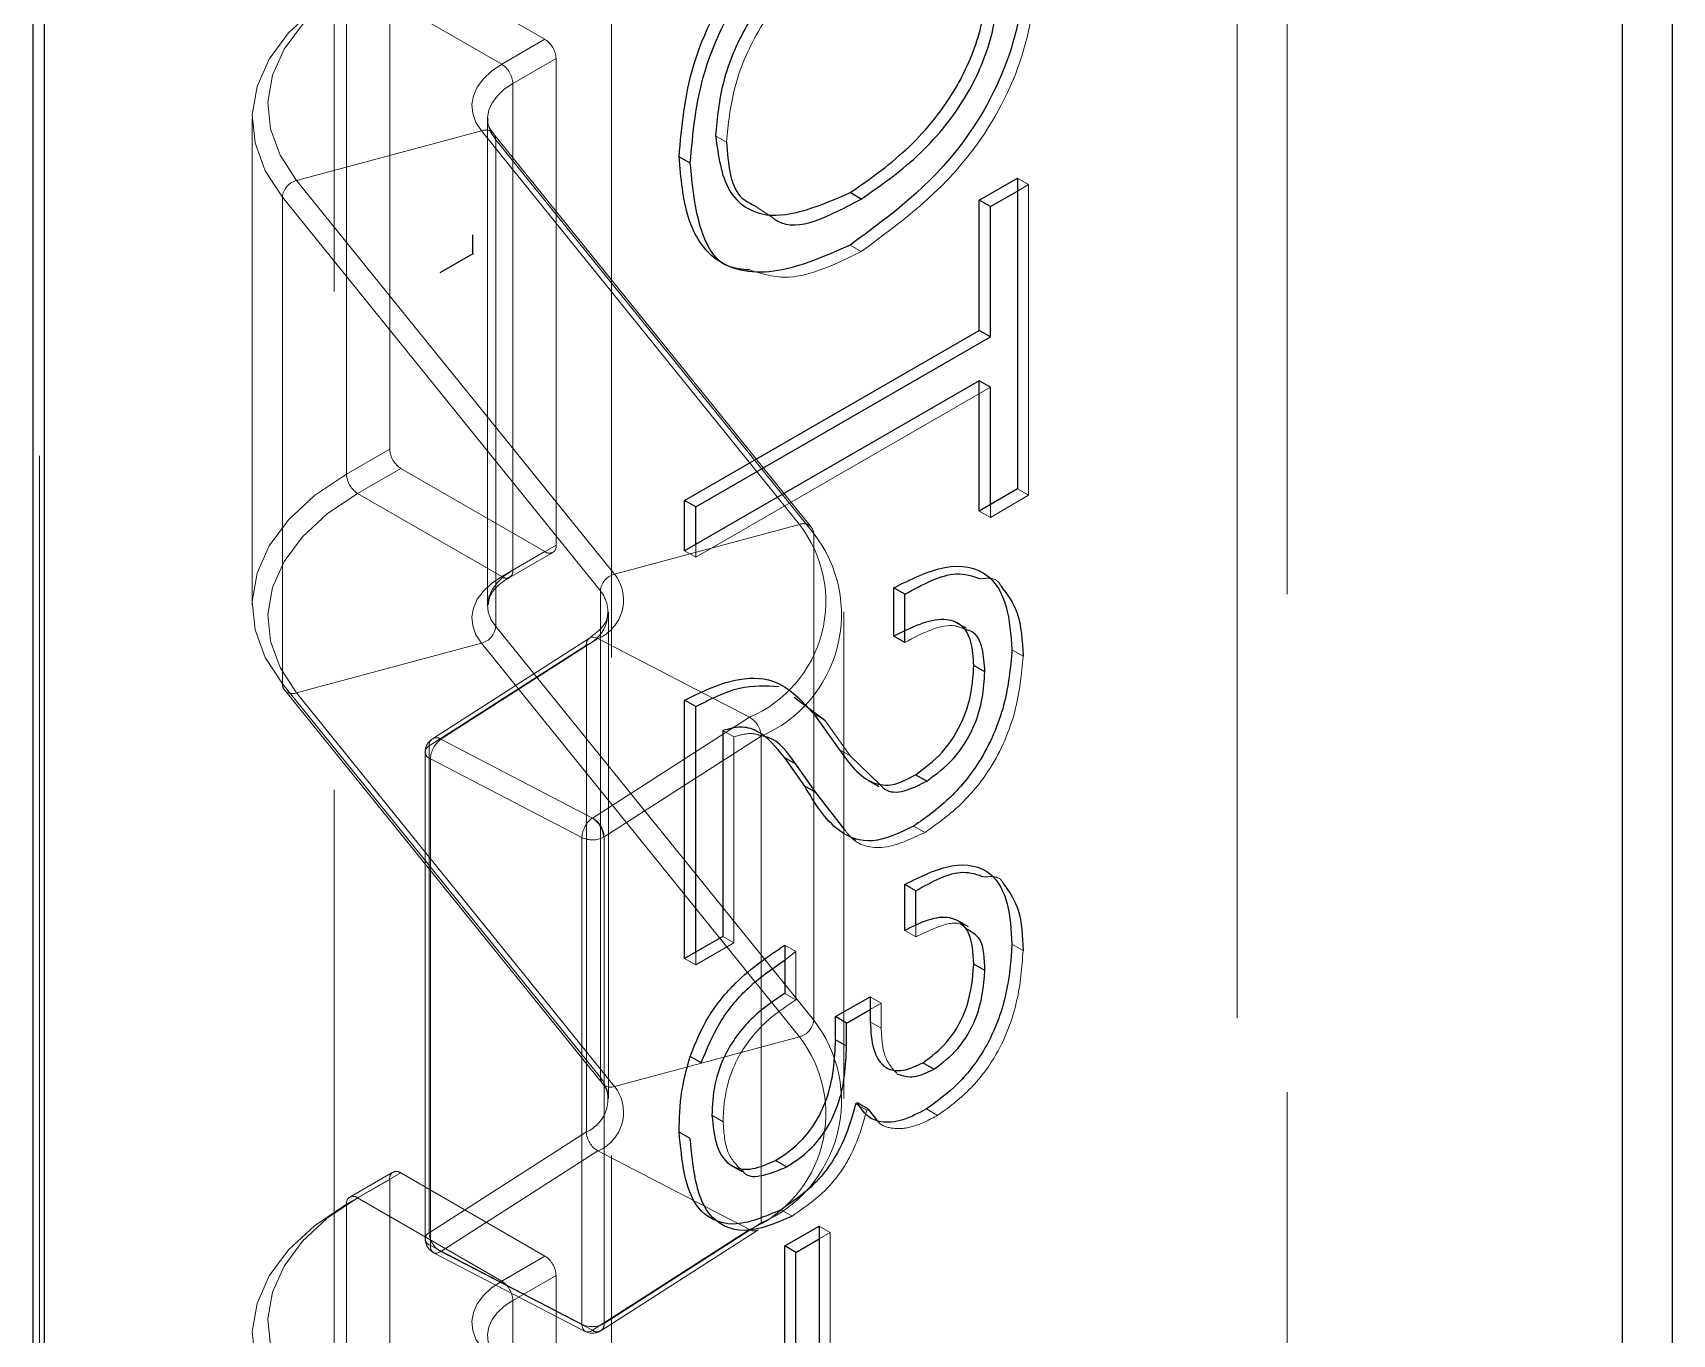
# Model space of a CAD drawing. Header units: millimetres. Extents: x 0 to 841, y 0 to 2287.
# Drawn here: x 586.41 to 588.5, y 242.425 to 244.085 of the extents above; entities that cross this region are included whole.
import ezdxf

# ---------------------------------------------------------------- set-up
doc = ezdxf.new("R2010")
doc.units = ezdxf.units.MM
doc.header["$PDSIZE"] = -1
doc.linetypes.add('HIDDEN', pattern=[1.905, 1.27, -0.635])

msp = doc.modelspace()

# ---------------------------------------------------------------- linework, layer by layer
at = {"color": 7, "linetype": 'Continuous', "lineweight": 25}
for p, q in [((588.5004, 246.1813), (588.5004, 241.5715)), ((588.4371, 241.568), (588.4371, 246.1778)), ((586.425, 245.0162), (586.425, 240.4065)), ((586.4104, 244.9958), (586.4104, 240.3861)), ((587.2486, 243.9181), (587.2344, 243.9263)), ((587.4665, 243.8726), (587.4524, 243.8807)), ((587.617, 243.871), (587.6656, 243.8991)), ((587.6311, 243.8629), (587.6656, 243.8828)), ((587.6656, 243.8991), (587.6656, 243.5029)), ((587.617, 243.7051), (587.617, 243.871)), ((587.6311, 243.8629), (587.617, 243.871)), ((587.6311, 243.6969), (587.6311, 243.8629)), ((587.2414, 243.4882), (587.617, 243.7051)), ((587.2555, 243.4801), (587.6311, 243.6969)), ((587.6311, 243.6969), (587.617, 243.7051)), ((587.617, 243.6408), (587.2414, 243.424)), ((587.617, 243.4748), (587.617, 243.6408)), ((587.6311, 243.6326), (587.617, 243.6408)), ((587.6311, 243.483), (587.6311, 243.6326)), ((587.2414, 243.424), (587.2414, 243.4882)), ((587.2555, 243.4801), (587.2414, 243.4882)), ((587.6656, 243.5029), (587.617, 243.4748)), ((587.2555, 243.4322), (587.2555, 243.4801)), ((587.508, 243.3153), (587.508, 243.3769)), ((587.5221, 243.3687), (587.508, 243.3769)), ((587.5221, 243.3072), (587.5221, 243.3687)), ((587.6009, 243.325), (587.5867, 243.3331)), ((587.5221, 243.3072), (587.508, 243.3153)), ((587.6241, 243.2697), (587.61, 243.2778)), ((587.2414, 242.9044), (587.2414, 243.2337)), ((587.2555, 243.2255), (587.2414, 243.2337)), ((587.3808, 243.2375), (587.4201, 243.2081)), ((587.2555, 242.9126), (587.2555, 243.2255)), ((587.406, 243.2163), (587.4384, 243.1708)), ((587.2901, 243.1949), (587.2901, 242.9325)), ((587.3944, 243.1239), (587.3689, 243.1601)), ((587.383, 243.1519), (587.3689, 243.1601)), ((587.4085, 243.1158), (587.383, 243.1519)), ((587.4749, 243.1317), (587.489, 243.1235)), ((587.55, 243.1305), (587.5358, 243.1386)), ((587.4085, 243.1158), (587.3944, 243.1239)), ((587.4443, 243.0701), (587.4085, 243.1158)), ((587.5219, 242.9399), (587.5219, 242.9988)), ((587.536, 242.9907), (587.5219, 242.9988)), ((587.536, 242.9462), (587.536, 242.9907)), ((587.6032, 242.9446), (587.5891, 242.9528)), ((587.2901, 242.9325), (587.2414, 242.9044)), ((587.3689, 242.9212), (587.3689, 242.8596)), ((587.6241, 242.8889), (587.61, 242.8971)), ((587.4338, 242.8302), (587.4779, 242.8556)), ((587.4479, 242.822), (587.4779, 242.8393)), ((587.4779, 242.8556), (587.4779, 242.8235)), ((587.4338, 242.8007), (587.4338, 242.8302)), ((587.4479, 242.822), (587.4338, 242.8302)), ((587.4479, 242.7926), (587.4479, 242.822)), ((587.4479, 242.7926), (587.4338, 242.8007)), ((587.2625, 242.7712), (587.2483, 242.7793)), ((587.5592, 242.7631), (587.5451, 242.7713)), ((587.4616, 242.7204), (587.4593, 242.7191)), ((587.4758, 242.7122), (587.4616, 242.7204)), ((587.4862, 242.6986), (587.4758, 242.7122)), ((587.2486, 242.6748), (587.2344, 242.683)), ((587.3002, 242.6408), (587.3143, 242.6327)), ((587.3714, 242.6386), (587.3573, 242.6468)), ((587.3689, 242.5378), (587.4129, 242.5632)), ((587.383, 242.5296), (587.4129, 242.5469)), ((587.4129, 242.5632), (587.4129, 242.2179)), ((587.3689, 242.1924), (587.3689, 242.5378)), ((587.383, 242.5296), (587.3689, 242.5378)), ((587.383, 242.2006), (587.383, 242.5296))]:
    msp.add_line(p, q, dxfattribs=at)
at = {"color": 7, "linetype": 'HIDDEN', "lineweight": 18}
for p, q in [((586.4189, 240.37), (586.4189, 244.9797)), ((586.7946, 239.9445), (586.7946, 244.7621)), ((587.1482, 244.558), (587.1482, 239.7404)), ((586.8654, 243.5536), (586.8654, 244.1742)), ((586.8795, 244.1823), (587.0633, 244.0762)), ((586.8102, 243.5218), (586.8102, 244.1423)), ((586.8244, 244.1505), (587.0082, 244.0444)), ((587.9456, 244.0982), (587.9456, 239.5554)), ((588.0097, 239.5587), (588.0097, 244.1014)), ((587.0633, 244.0762), (587.0082, 244.0444)), ((587.0224, 244.0199), (587.0775, 244.0517)), ((587.0775, 244.0517), (587.0775, 243.4311)), ((587.0224, 244.0199), (587.0224, 243.3993)), ((586.6902, 243.975), (586.6902, 243.3544)), ((586.9902, 243.975), (586.9902, 243.3544)), ((586.7467, 243.8962), (586.9823, 243.9596)), ((586.9823, 243.9596), (587.3878, 243.4577)), ((586.9976, 243.9562), (586.9979, 243.9558)), ((587.4033, 243.4539), (586.9979, 243.9558)), ((587.0005, 243.9481), (587.0005, 243.3276)), ((587.4059, 243.4462), (587.0005, 243.9481)), ((587.2949, 243.9449), (587.2808, 243.953)), ((587.1521, 243.3942), (586.7467, 243.8962)), ((587.6798, 243.891), (587.6656, 243.8991)), ((587.6656, 243.8828), (587.6798, 243.891)), ((587.6798, 243.891), (587.6798, 243.4948)), ((586.7286, 243.2544), (586.7286, 243.8749)), ((586.7286, 243.8749), (587.134, 243.373)), ((587.33, 243.8644), (587.3547, 243.848)), ((587.4665, 243.8056), (587.4524, 243.8138)), ((587.6311, 243.6326), (587.2555, 243.4158)), ((586.8102, 243.5218), (586.8654, 243.5536)), ((586.8795, 243.5291), (586.8244, 243.4973)), ((587.0633, 243.423), (586.8795, 243.5291)), ((587.0082, 243.3911), (586.8244, 243.4973)), ((587.6798, 243.4948), (587.6311, 243.4667)), ((587.6798, 243.4948), (587.6656, 243.5029)), ((587.6311, 243.4667), (587.617, 243.4748)), ((587.6311, 243.4667), (587.6311, 243.483)), ((587.1521, 243.3942), (587.3878, 243.4577)), ((587.4059, 243.4462), (587.4059, 242.8256)), ((587.0082, 243.3911), (587.0633, 243.423)), ((587.0182, 243.3901), (587.0733, 243.422)), ((587.0775, 243.4311), (587.0224, 243.3993)), ((587.2555, 243.4158), (587.2414, 243.424)), ((587.2555, 243.4158), (587.2555, 243.4322)), ((587.134, 242.7524), (587.134, 243.373)), ((587.1443, 242.7256), (587.1443, 243.3462)), ((587.4443, 242.7256), (587.4443, 243.3462)), ((587.0005, 243.3276), (587.4059, 242.8256)), ((586.9823, 243.3064), (586.7467, 243.2429)), ((587.1161, 243.3037), (586.9158, 243.1753)), ((587.1201, 243.3128), (586.9198, 243.1844)), ((586.9306, 243.1839), (587.1309, 243.3123)), ((587.3878, 242.8044), (586.9823, 243.3064)), ((587.1161, 242.6831), (587.1161, 243.3037)), ((587.1201, 243.3128), (587.1206, 243.3131)), ((587.1309, 243.3123), (587.3241, 243.2119)), ((587.6728, 243.2898), (587.6587, 243.2979)), ((587.134, 242.7524), (586.7286, 243.2544)), ((586.7311, 243.2467), (587.1366, 242.7448)), ((586.7467, 243.2429), (587.1521, 242.741)), ((587.3241, 243.2119), (587.1238, 243.0834)), ((587.4201, 243.2081), (587.406, 243.2163)), ((587.3042, 243.1867), (587.2901, 243.1949)), ((587.4201, 243.2081), (587.4526, 243.1626)), ((586.9158, 243.1753), (586.9158, 242.5547)), ((587.1238, 243.0834), (586.9306, 243.1839)), ((587.1387, 243.0594), (587.339, 243.1878)), ((587.3042, 243.1867), (587.3042, 242.9244)), ((587.339, 243.1878), (587.339, 242.5672)), ((587.4526, 243.1626), (587.4384, 243.1708)), ((586.9106, 243.1675), (586.9106, 242.547)), ((586.9172, 242.5384), (586.9172, 243.159)), ((586.9172, 243.159), (587.1105, 243.0585)), ((587.4526, 243.1626), (587.4907, 243.1259)), ((587.5476, 243.0649), (587.5335, 243.0731)), ((587.1105, 243.0585), (587.1105, 242.438)), ((587.1387, 242.4388), (587.1387, 243.0594)), ((587.4453, 243.0632), (587.4595, 243.055)), ((587.536, 242.9318), (587.5219, 242.9399)), ((587.536, 242.9318), (587.536, 242.9462)), ((587.3042, 242.9244), (587.2555, 242.8963)), ((587.3042, 242.9244), (587.2901, 242.9325)), ((587.383, 242.913), (587.3689, 242.9212)), ((587.6728, 242.9144), (587.6587, 242.9225)), ((587.2555, 242.8963), (587.2414, 242.9044)), ((587.2555, 242.8963), (587.2555, 242.9126)), ((587.3689, 242.9021), (587.383, 242.913)), ((587.383, 242.913), (587.383, 242.8515)), ((587.383, 242.8515), (587.3689, 242.8596)), ((587.492, 242.8474), (587.4779, 242.8556)), ((587.4779, 242.8393), (587.492, 242.8474)), ((587.492, 242.8474), (587.492, 242.8153)), ((587.492, 242.8153), (587.4779, 242.8235)), ((587.3878, 242.8044), (587.1521, 242.741)), ((587.1366, 242.7448), (587.1372, 242.7441)), ((587.4735, 242.7109), (587.4593, 242.7191)), ((587.4758, 242.7122), (587.4735, 242.7109)), ((587.5639, 242.7042), (587.5497, 242.7124)), ((587.2903, 242.6962), (587.2762, 242.7044)), ((586.9158, 242.5547), (587.1161, 242.6831)), ((587.1309, 242.6591), (586.9306, 242.5306)), ((587.3241, 242.5586), (587.1309, 242.6591)), ((586.8695, 242.6319), (586.8144, 242.6001)), ((586.8244, 242.5991), (586.8795, 242.6309)), ((586.8795, 242.6309), (587.0633, 242.5248)), ((586.8654, 242.6227), (586.8102, 242.5909)), ((586.8654, 242.0022), (586.8654, 242.6227)), ((586.8102, 241.9703), (586.8102, 242.5909)), ((586.8244, 242.5991), (587.0082, 242.4929)), ((587.339, 242.5672), (587.1387, 242.4388)), ((587.3784, 242.5757), (587.3643, 242.5839)), ((587.1238, 242.4302), (587.3241, 242.5586)), ((587.1346, 242.4297), (587.3349, 242.5581)), ((587.4271, 242.555), (587.4129, 242.5632)), ((587.4129, 242.5469), (587.4271, 242.555)), ((587.4271, 242.555), (587.4271, 242.2097)), ((587.1105, 242.438), (586.9172, 242.5384)), ((586.9214, 242.5292), (587.1146, 242.4288)), ((586.9306, 242.5306), (587.1238, 242.4302)), ((587.0633, 242.5248), (587.0082, 242.4929)), ((587.0224, 242.4684), (587.0775, 242.5003)), ((587.0775, 242.5003), (587.0775, 241.8797)), ((587.0224, 242.4684), (587.0224, 241.8479))]:
    msp.add_line(p, q, dxfattribs=at)
at = {"color": 7, "linetype": 'Continuous'}
for q in [(586.9714, 243.8268), (586.9295, 243.7785)]:
    msp.add_line((586.9714, 243.8026), q, dxfattribs=at)
at = {"color": 7, "linetype": 'HIDDEN', "lineweight": 18, "flags": 128}
for points in [[(586.8102, 244.1423), (586.7695, 244.1149), (586.7365, 244.0843), (586.7119, 244.0511), (586.6964, 244.0161), (586.6902, 243.9801), (586.6937, 243.9441), (586.7065, 243.9087), (586.7286, 243.8749)], [(586.7467, 243.8962), (586.7257, 243.9283), (586.7135, 243.9619), (586.7102, 243.9962), (586.7161, 244.0304), (586.7308, 244.0637), (586.7542, 244.0953), (586.7856, 244.1244), (586.8244, 244.1505)], [(587.0082, 244.0444), (586.9953, 244.0357), (586.9848, 244.026), (586.9771, 244.0154), (586.9721, 244.0043), (586.9702, 243.9929), (586.9713, 243.9815), (586.9753, 243.9703), (586.9823, 243.9596)], [(587.0005, 243.9481), (586.9945, 243.9572), (586.9911, 243.9667), (586.9902, 243.9764), (586.9918, 243.986), (586.996, 243.9954), (587.0026, 244.0043), (587.0114, 244.0125), (587.0224, 244.0199)], [(586.7286, 243.2544), (586.7065, 243.2882), (586.6937, 243.3235), (586.6902, 243.3596), (586.6964, 243.3955), (586.7119, 243.4305), (586.7365, 243.4637), (586.7695, 243.4944), (586.8102, 243.5218)], [(586.8244, 243.4973), (586.7856, 243.4712), (586.7542, 243.442), (586.7308, 243.4104), (586.7161, 243.3772), (586.7102, 243.343), (586.7135, 243.3087), (586.7257, 243.2751), (586.7467, 243.2429)], [(586.9823, 243.3064), (586.9753, 243.3171), (586.9713, 243.3283), (586.9702, 243.3397), (586.9721, 243.3511), (586.9771, 243.3622), (586.9848, 243.3727), (586.9953, 243.3824), (587.0082, 243.3911)], [(587.0224, 243.3993), (587.0114, 243.392), (587.0026, 243.3837), (586.996, 243.3748), (586.9918, 243.3654), (586.9902, 243.3558), (586.9911, 243.3461), (586.9945, 243.3366), (587.0005, 243.3276)], [(587.1206, 243.3131), (587.1204, 243.313), (587.1227, 243.3138), (587.1252, 243.314), (587.128, 243.3135), (587.1309, 243.3123)], [(587.1372, 242.7441), (587.1371, 242.7442), (587.1393, 242.7423), (587.1421, 242.741), (587.1452, 242.7404), (587.1486, 242.7404), (587.1521, 242.741)], [(586.8102, 242.5909), (586.7695, 242.5635), (586.7365, 242.5328), (586.7119, 242.4996), (586.6964, 242.4646), (586.6902, 242.4287), (586.6937, 242.3927), (586.7065, 242.3573), (586.7286, 242.3235)], [(586.7467, 242.3447), (586.7257, 242.3769), (586.7135, 242.4105), (586.7102, 242.4448), (586.7161, 242.479), (586.7308, 242.5122), (586.7542, 242.5438), (586.7856, 242.573), (586.8244, 242.5991)], [(586.9172, 242.5384), (586.9175, 242.5354), (586.9183, 242.5328), (586.9195, 242.5308), (586.9212, 242.5294), (586.9232, 242.5286), (586.9255, 242.5286), (586.928, 242.5293), (586.9306, 242.5306)], [(587.0082, 242.4929), (586.9953, 242.4843), (586.9848, 242.4745), (586.9771, 242.464), (586.9721, 242.4529), (586.9702, 242.4415), (586.9713, 242.4301), (586.9753, 242.4189), (586.9823, 242.4082)], [(587.0005, 242.3967), (586.9945, 242.4058), (586.9911, 242.4153), (586.9902, 242.4249), (586.9918, 242.4346), (586.996, 242.444), (587.0026, 242.4529), (587.0114, 242.4611), (587.0224, 242.4684)], [(587.1105, 242.438), (587.1107, 242.4349), (587.1115, 242.4324), (587.1127, 242.4303), (587.1144, 242.4289), (587.1164, 242.4282), (587.1187, 242.4282), (587.1212, 242.4288), (587.1238, 242.4302)]]:
    msp.add_lwpolyline(points, dxfattribs=at)
at = {"color": 7, "linetype": 'HIDDEN', "lineweight": 18}
for centre, radius, start, end in [((587.0468, 244.0503), 0.0307, 2.6055, 57.3945), ((586.9917, 244.0185), 0.0307, 2.6055, 57.3945), ((586.9873, 243.9459), 0.0146, 44.8934, 109.8572), ((586.9884, 243.9484), 0.012, 358.7633, 38.1762), ((586.7526, 243.8728), 0.0241, 104.0811, 174.8849), ((586.8961, 243.555), 0.0307, 182.6055, 237.3945), ((586.8409, 243.5232), 0.0307, 182.6055, 237.3945), ((587.261, 243.3593), 0.1604, 293.1683, 37.803), ((587.2727, 243.3428), 0.1686, 293.1683, 37.803), ((587.3929, 243.4457), 0.013, 2.1001, 113.3338), ((587.0689, 243.4297), 0.00873, 230.7967, 9.214), ((587.0137, 243.3979), 0.00873, 230.7967, 9.214), ((587.1099, 243.3614), 0.0535, 293.1683, 37.803), ((587.158, 243.3709), 0.0241, 104.0811, 174.8849), ((587.0983, 243.3453), 0.0452, 293.1683, 37.803), ((586.9765, 243.3297), 0.0241, 284.0811, 354.8849), ((587.1263, 243.3046), 0.0103, 127.0094, 184.8682), ((586.7406, 243.2541), 0.012, 178.7633, 218.1762), ((586.7417, 243.2565), 0.0145, 222.8101, 289.9933), ((587.3096, 243.1863), 0.0294, 2.9913, 60.4271), ((586.9306, 243.1675), 0.02, 122.6657, 180), ((586.9194, 243.1675), 0.00862, 115.3238, 249.8705), ((586.925, 243.1764), 0.00935, 53.3177, 186.8215), ((586.9495, 243.1577), 0.0322, 125.7403, 177.7688), ((586.9263, 243.1764), 0.0196, 240.019, 242.5509), ((587.1427, 243.0573), 0.0322, 125.7403, 177.7688), ((587.1093, 243.0578), 0.0294, 2.9913, 60.4271), ((587.1073, 243.0575), 0.0307, 2.6055, 57.3945), ((587.1238, 243.0865), 0.031, 244.4705, 297.2616), ((587.1289, 243.0746), 0.0181, 299.9796, 302.6475), ((587.2727, 242.7223), 0.1686, 293.1683, 37.803), ((587.3819, 242.8278), 0.0241, 284.0811, 354.8849), ((587.261, 242.7061), 0.1604, 293.1683, 37.803), ((587.0983, 242.7247), 0.0452, 293.1683, 37.803), ((587.146, 242.7522), 0.012, 178.7633, 218.1762), ((587.1099, 242.7082), 0.0535, 293.1683, 37.803), ((587.1454, 242.6846), 0.0294, 182.9913, 240.4271), ((586.874, 242.6241), 0.00873, 50.7967, 189.214), ((586.8189, 242.5923), 0.00873, 50.7967, 189.214), ((586.9306, 242.547), 0.02, 180, 242.5349), ((586.9194, 242.5469), 0.00862, 115.3238, 249.8705), ((586.9451, 242.5562), 0.0294, 182.9913, 240.4271), ((587.33, 242.5675), 0.0106, 236.78, 297.8539), ((586.9263, 242.5558), 0.0196, 240.019, 242.5509), ((587.0468, 242.4989), 0.0307, 2.6055, 57.3945), ((586.9917, 242.4671), 0.0307, 2.6055, 57.3945), ((587.1238, 242.4656), 0.0307, 244.291, 299.1748), ((587.1294, 242.4377), 0.00935, 233.3177, 6.8215), ((587.1238, 242.4465), 0.02, 242.5349, 302.6657)]:
    msp.add_arc(centre, radius, start, end, dxfattribs=at)
at = {"color": 7, "linetype": 'Continuous', "lineweight": 25}
for points, knots in [([(587.2344, 243.9263), (587.2377, 243.9648), (587.2443, 244.0417), (587.3027, 244.159), (587.3783, 244.2407), (587.4276, 244.2755), (587.4524, 244.293)], [0, 0, 0, 0, 0.280263, 0.55858, 0.778975, 1, 1, 1, 1]), ([(587.2486, 243.9181), (587.2519, 243.9567), (587.2585, 244.0335), (587.3168, 244.1509), (587.3924, 244.2325), (587.4418, 244.2674), (587.4665, 244.2848)], [0, 0, 0, 0, 0.280263, 0.55858, 0.778975, 1, 1, 1, 1]), ([(587.4524, 244.2234), (587.4286, 244.2073), (587.3813, 244.1751), (587.3206, 244.1025), (587.287, 244.0212), (587.2829, 243.9758), (587.2808, 243.953)], [0, 0, 0, 0, 0.280886, 0.559907, 0.779495, 1, 1, 1, 1]), ([(587.6772, 244.1819), (587.6737, 244.1428), (587.6667, 244.0649), (587.5865, 243.9125), (587.5033, 243.8512), (587.4524, 243.8138)], [0, 0, 0, 0, 0.281135, 0.560381, 1, 1, 1, 1]), ([(587.4524, 243.8807), (587.4763, 243.8973), (587.5239, 243.9304), (587.5853, 244.0027), (587.621, 244.0844), (587.626, 244.1306), (587.6286, 244.1538)], [0, 0, 0, 0, 0.2808823, 0.5600671, 0.7796159, 1, 1, 1, 1]), ([(587.4665, 243.8726), (587.4904, 243.8892), (587.5381, 243.9223), (587.5994, 243.9945), (587.6351, 244.0762), (587.6402, 244.1225), (587.6427, 244.1456)], [0, 0, 0, 0, 0.2808823, 0.5600671, 0.7796159, 1, 1, 1, 1]), ([(587.2808, 243.953), (587.2843, 243.9277), (587.2912, 243.8773), (587.3534, 243.8381), (587.4148, 243.8645), (587.4524, 243.8807)], [0, 0, 0, 0, 0.280824, 0.560143, 1, 1, 1, 1]), ([(587.2949, 243.9449), (587.297, 243.9175), (587.2999, 243.88), (587.3236, 243.8677), (587.33, 243.8644)], [0, 0, 0, 0, 0.73113, 1, 1, 1, 1]), ([(587.4524, 243.8138), (587.421, 243.8), (587.3586, 243.7724), (587.2811, 243.7835), (587.2414, 243.8449), (587.2367, 243.8991), (587.2344, 243.9263)], [0, 0, 0, 0, 0.280766, 0.559553, 0.779356, 1, 1, 1, 1]), ([(587.324, 243.7822), (587.3143, 243.783), (587.2829, 243.7853), (587.2563, 243.8385), (587.2512, 243.8915), (587.2486, 243.9181)], [0, 0, 0, 0, 0.183815, 0.591128, 1, 1, 1, 1]), ([(587.3547, 243.848), (587.3565, 243.8467), (587.3829, 243.828), (587.4261, 243.851), (587.4665, 243.8726)], [0, 0, 0, 0, 0.065992, 1, 1, 1, 1]), ([(587.508, 243.3769), (587.5301, 243.3879), (587.5742, 243.4098), (587.6288, 243.401), (587.6543, 243.3553), (587.6572, 243.3171), (587.6587, 243.2979)], [0, 0, 0, 0, 0.28072, 0.559084, 0.779116, 1, 1, 1, 1]), ([(587.5221, 243.3687), (587.5449, 243.3812), (587.5808, 243.4009), (587.6086, 243.3918), (587.6187, 243.3885)], [0, 0, 0, 0, 0.635604, 1, 1, 1, 1]), ([(587.6447, 243.379), (587.6526, 243.3686), (587.6697, 243.3461), (587.6717, 243.3094), (587.6728, 243.2898)], [0, 0, 0, 0, 0.464736, 1, 1, 1, 1]), ([(587.61, 243.2778), (587.6094, 243.2883), (587.6083, 243.3092), (587.5953, 243.3314), (587.5623, 243.3417), (587.5304, 243.3262), (587.508, 243.3153)], [0, 0, 0, 0, 0.187355, 0.374008, 0.560834, 1, 1, 1, 1]), ([(587.6241, 243.2697), (587.6235, 243.28), (587.6222, 243.3005), (587.613, 243.3201), (587.6028, 243.3227), (587.6001, 243.3234)], [0, 0, 0, 0, 0.425488, 0.849383, 1, 1, 1, 1]), ([(587.6587, 243.2979), (587.6566, 243.2748), (587.6525, 243.2287), (587.6224, 243.1576), (587.5781, 243.1047), (587.5484, 243.0836), (587.5335, 243.0731)], [0, 0, 0, 0, 0.280638, 0.559382, 0.779283, 1, 1, 1, 1]), ([(587.5358, 243.1386), (587.5476, 243.1472), (587.5709, 243.1643), (587.5969, 243.2056), (587.6079, 243.2448), (587.6093, 243.2668), (587.61, 243.2778)], [0, 0, 0, 0, 0.280293, 0.558564, 0.778935, 1, 1, 1, 1]), ([(587.2414, 243.2337), (587.2601, 243.2428), (587.2976, 243.2609), (587.3609, 243.2652), (587.3889, 243.2348), (587.406, 243.2163)], [0, 0, 0, 0, 0.281037, 0.561511, 1, 1, 1, 1]), ([(587.55, 243.1305), (587.5617, 243.1391), (587.5851, 243.1562), (587.6111, 243.1974), (587.622, 243.2367), (587.6234, 243.2587), (587.6241, 243.2697)], [0, 0, 0, 0, 0.280293, 0.558564, 0.778935, 1, 1, 1, 1]), ([(587.2555, 243.2255), (587.2745, 243.2351), (587.312, 243.2539), (587.3449, 243.2521), (587.3611, 243.2512)], [0, 0, 0, 0, 0.506749, 1, 1, 1, 1]), ([(587.3689, 243.1601), (587.358, 243.1738), (587.3429, 243.1929), (587.3133, 243.2012), (587.2978, 243.197), (587.2901, 243.1949)], [0, 0, 0, 0, 0.559626, 0.779993, 1, 1, 1, 1]), ([(587.383, 243.1519), (587.3727, 243.1668), (587.3609, 243.1839), (587.3416, 243.1877), (587.3391, 243.1882)], [0, 0, 0, 0, 0.872034, 1, 1, 1, 1]), ([(587.4384, 243.1708), (587.4509, 243.1533), (587.4683, 243.1288), (587.5066, 243.123), (587.5261, 243.1334), (587.5358, 243.1386)], [0, 0, 0, 0, 0.559716, 0.780121, 1, 1, 1, 1]), ([(587.4907, 243.1259), (587.4925, 243.1238), (587.4998, 243.1158), (587.5212, 243.1156), (587.5404, 243.1255), (587.55, 243.1305)], [0, 0, 0, 0, 0.143843, 0.572433, 1, 1, 1, 1]), ([(587.5335, 243.0731), (587.5155, 243.0645), (587.4793, 243.0473), (587.4282, 243.0674), (587.4072, 243.1025), (587.3944, 243.1239)], [0, 0, 0, 0, 0.278936, 0.55895, 1, 1, 1, 1]), ([(587.5219, 242.9988), (587.5424, 243.0089), (587.5831, 243.0291), (587.633, 243.0196), (587.6554, 242.976), (587.6576, 242.9404), (587.6587, 242.9225)], [0, 0, 0, 0, 0.280713, 0.558959, 0.779032, 1, 1, 1, 1]), ([(587.536, 242.9907), (587.5572, 243.0023), (587.5897, 243.0201), (587.6145, 243.0113), (587.6232, 243.0082)], [0, 0, 0, 0, 0.649039, 1, 1, 1, 1]), ([(587.6476, 242.9999), (587.655, 242.9895), (587.6706, 242.9676), (587.6721, 242.9327), (587.6728, 242.9144)], [0, 0, 0, 0, 0.475932, 1, 1, 1, 1]), ([(587.61, 242.8971), (587.6091, 242.9115), (587.6074, 242.9401), (587.583, 242.9594), (587.5519, 242.9549), (587.5319, 242.9449), (587.5219, 242.9399)], [0, 0, 0, 0, 0.280338, 0.55806, 0.778671, 1, 1, 1, 1]), ([(587.6241, 242.8889), (587.6237, 242.904), (587.623, 242.9293), (587.6075, 242.938), (587.6013, 242.9416)], [0, 0, 0, 0, 0.598345, 1, 1, 1, 1]), ([(587.2483, 242.7793), (587.2554, 242.7967), (587.2695, 242.8316), (587.3134, 242.8838), (587.3478, 242.907), (587.3689, 242.9212)], [0, 0, 0, 0, 0.279474, 0.559495, 1, 1, 1, 1]), ([(587.6587, 242.9225), (587.6571, 242.9014), (587.6541, 242.8594), (587.6302, 242.7938), (587.5909, 242.7423), (587.5635, 242.7224), (587.5497, 242.7124)], [0, 0, 0, 0, 0.280832, 0.559816, 0.77948, 1, 1, 1, 1]), ([(587.2625, 242.7712), (587.2695, 242.7885), (587.2837, 242.8233), (587.3231, 242.8708), (587.3527, 242.891), (587.3689, 242.9021)], [0, 0, 0, 0, 0.3106359, 0.6218791, 1, 1, 1, 1]), ([(587.5451, 242.7713), (587.5556, 242.7791), (587.5765, 242.7948), (587.6055, 242.8435), (587.6083, 242.8767), (587.61, 242.8971)], [0, 0, 0, 0, 0.281079, 0.560309, 1, 1, 1, 1]), ([(587.5592, 242.7631), (587.5697, 242.771), (587.5906, 242.7867), (587.6196, 242.8353), (587.6224, 242.8686), (587.6241, 242.8889)], [0, 0, 0, 0, 0.281079, 0.560309, 1, 1, 1, 1]), ([(587.3689, 242.8596), (587.3553, 242.8506), (587.3281, 242.8326), (587.2939, 242.7891), (587.2779, 242.7424), (587.2767, 242.7171), (587.2762, 242.7044)], [0, 0, 0, 0, 0.280929, 0.559406, 0.779167, 1, 1, 1, 1]), ([(587.4779, 242.8235), (587.4787, 242.8114), (587.4803, 242.7872), (587.4947, 242.763), (587.5194, 242.7593), (587.5365, 242.7673), (587.5451, 242.7713)], [0, 0, 0, 0, 0.280943, 0.559927, 0.779511, 1, 1, 1, 1]), ([(587.3573, 242.6468), (587.366, 242.6524), (587.3834, 242.6636), (587.4074, 242.6913), (587.431, 242.7406), (587.4327, 242.7759), (587.4338, 242.8007)], [0, 0, 0, 0, 0.18739, 0.374072, 0.56088, 1, 1, 1, 1]), ([(587.2344, 242.683), (587.2347, 242.7001), (587.2352, 242.7308), (587.2443, 242.7645), (587.2483, 242.7793)], [0, 0, 0, 0, 0.560492, 1, 1, 1, 1]), ([(587.3714, 242.6386), (587.3801, 242.6442), (587.3975, 242.6554), (587.4215, 242.6832), (587.4451, 242.7324), (587.4468, 242.7678), (587.4479, 242.7926)], [0, 0, 0, 0, 0.18739, 0.374072, 0.56088, 1, 1, 1, 1]), ([(587.5124, 242.757), (587.5193, 242.7549), (587.5331, 242.7505), (587.5505, 242.7589), (587.5592, 242.7631)], [0, 0, 0, 0, 0.498971, 1, 1, 1, 1]), ([(587.4593, 242.7191), (587.4551, 242.7037), (587.4467, 242.6731), (587.4144, 242.6188), (587.3833, 242.5971), (587.3643, 242.5839)], [0, 0, 0, 0, 0.2812566, 0.5614026, 1, 1, 1, 1]), ([(587.5497, 242.7124), (587.5396, 242.7071), (587.5194, 242.6966), (587.4928, 242.6939), (587.4729, 242.7025), (587.4654, 242.7144), (587.4616, 242.7204)], [0, 0, 0, 0, 0.280228, 0.559846, 0.779841, 1, 1, 1, 1]), ([(587.2762, 242.7044), (587.2775, 242.6905), (587.2801, 242.6629), (587.2987, 242.6369), (587.3275, 242.6337), (587.3474, 242.6424), (587.3573, 242.6468)], [0, 0, 0, 0, 0.2808358, 0.559683, 0.7794414, 1, 1, 1, 1]), ([(587.3643, 242.5839), (587.3433, 242.575), (587.3016, 242.5572), (587.2434, 242.5866), (587.2378, 242.6464), (587.2344, 242.683)], [0, 0, 0, 0, 0.28105, 0.560203, 1, 1, 1, 1]), ([(587.3784, 242.5757), (587.3575, 242.5668), (587.3158, 242.549), (587.2575, 242.5784), (587.252, 242.6382), (587.2486, 242.6748)], [0, 0, 0, 0, 0.28105, 0.560203, 1, 1, 1, 1]), ([(587.315, 242.6336), (587.3156, 242.6328), (587.3212, 242.625), (587.3424, 242.6266), (587.3617, 242.6346), (587.3714, 242.6386)], [0, 0, 0, 0, 0.053073, 0.525676, 1, 1, 1, 1])]:
    msp.add_open_spline(points, degree=3, knots=knots, dxfattribs=at)
at = {"color": 7, "linetype": 'HIDDEN', "lineweight": 18}
for points, knots in [([(587.4665, 244.2152), (587.4428, 244.1991), (587.3954, 244.1669), (587.3347, 244.0943), (587.3012, 244.013), (587.297, 243.9676), (587.2949, 243.9449)], [0, 0, 0, 0, 0.280886, 0.559907, 0.779495, 1, 1, 1, 1]), ([(587.6914, 244.1737), (587.6878, 244.1346), (587.6808, 244.0567), (587.6006, 243.9043), (587.5174, 243.8431), (587.4665, 243.8056)], [0, 0, 0, 0, 0.281135, 0.560381, 1, 1, 1, 1]), ([(586.9979, 243.9558), (586.9934, 243.9616), (586.9883, 243.9682), (586.9907, 243.9746), (586.991, 243.9754)], [0, 0, 0, 0, 0.879109, 1, 1, 1, 1]), ([(587.4665, 243.8056), (587.4344, 243.79), (587.3817, 243.7644), (587.3402, 243.7772), (587.324, 243.7822)], [0, 0, 0, 0, 0.6098831, 1, 1, 1, 1]), ([(586.991, 243.355), (586.9917, 243.3603), (586.9929, 243.3703), (587.0072, 243.3835), (587.0168, 243.3893), (587.0182, 243.3901)], [0, 0, 0, 0, 0.492878, 0.92447, 1, 1, 1, 1]), ([(587.6187, 243.3885), (587.6277, 243.3893), (587.6389, 243.3902), (587.6437, 243.3808), (587.6447, 243.379)], [0, 0, 0, 0, 0.806059, 1, 1, 1, 1]), ([(587.1435, 243.3458), (587.143, 243.3403), (587.1421, 243.3301), (587.1271, 243.3183), (587.1201, 243.3128)], [0, 0, 0, 0, 0.5316444, 1, 1, 1, 1]), ([(587.6001, 243.3234), (587.5956, 243.3254), (587.5745, 243.3347), (587.5451, 243.3193), (587.5221, 243.3072)], [0, 0, 0, 0, 0.215313, 1, 1, 1, 1]), ([(587.6728, 243.2898), (587.6708, 243.2666), (587.6666, 243.2205), (587.6365, 243.1494), (587.5923, 243.0966), (587.5625, 243.0755), (587.5476, 243.0649)], [0, 0, 0, 0, 0.280638, 0.559382, 0.779283, 1, 1, 1, 1]), ([(587.3391, 243.1882), (587.3351, 243.1895), (587.3249, 243.1929), (587.3121, 243.1891), (587.3042, 243.1867)], [0, 0, 0, 0, 0.385888, 1, 1, 1, 1]), ([(587.5476, 243.0649), (587.5298, 243.0566), (587.4941, 243.0399), (587.4587, 243.0497), (587.447, 243.0663), (587.4443, 243.0701)], [0, 0, 0, 0, 0.4324, 0.866472, 1, 1, 1, 1]), ([(587.6232, 243.0082), (587.6323, 243.0089), (587.6427, 243.0097), (587.647, 243.001), (587.6476, 242.9999)], [0, 0, 0, 0, 0.866982, 1, 1, 1, 1]), ([(587.6013, 242.9416), (587.5988, 242.944), (587.5905, 242.9524), (587.5655, 242.946), (587.5459, 242.9365), (587.536, 242.9318)], [0, 0, 0, 0, 0.16847, 0.583561, 1, 1, 1, 1]), ([(587.6728, 242.9144), (587.6713, 242.8933), (587.6682, 242.8512), (587.6443, 242.7857), (587.605, 242.7341), (587.5776, 242.7142), (587.5639, 242.7042)], [0, 0, 0, 0, 0.280832, 0.559816, 0.77948, 1, 1, 1, 1]), ([(587.383, 242.8515), (587.3694, 242.8424), (587.3423, 242.8245), (587.3081, 242.7809), (587.2921, 242.7343), (587.2909, 242.7089), (587.2903, 242.6962)], [0, 0, 0, 0, 0.280929, 0.559406, 0.779167, 1, 1, 1, 1]), ([(587.492, 242.8153), (587.4926, 242.8029), (587.4939, 242.7781), (587.5063, 242.764), (587.5124, 242.757)], [0, 0, 0, 0, 0.50175, 1, 1, 1, 1]), ([(587.1366, 242.7448), (587.141, 242.7389), (587.1461, 242.7323), (587.1438, 242.726), (587.1435, 242.7252)], [0, 0, 0, 0, 0.879963, 1, 1, 1, 1]), ([(587.4735, 242.7109), (587.4693, 242.6956), (587.4609, 242.6649), (587.4286, 242.6107), (587.3974, 242.589), (587.3784, 242.5757)], [0, 0, 0, 0, 0.2812566, 0.5614026, 1, 1, 1, 1]), ([(587.2903, 242.6962), (587.2914, 242.6819), (587.2934, 242.6547), (587.308, 242.6404), (587.315, 242.6336)], [0, 0, 0, 0, 0.524922, 1, 1, 1, 1]), ([(587.5639, 242.7042), (587.5537, 242.6989), (587.5334, 242.6883), (587.5073, 242.6862), (587.4915, 242.6913), (587.4868, 242.6977), (587.4862, 242.6986)], [0, 0, 0, 0, 0.343622, 0.686494, 0.956257, 1, 1, 1, 1])]:
    msp.add_open_spline(points, degree=3, knots=knots, dxfattribs=at)
at = {"color": 7, "linetype": 'Continuous'}
msp.add_point((586.9714, 243.8026), dxfattribs=at)

doc.saveas('drawing.dxf')
